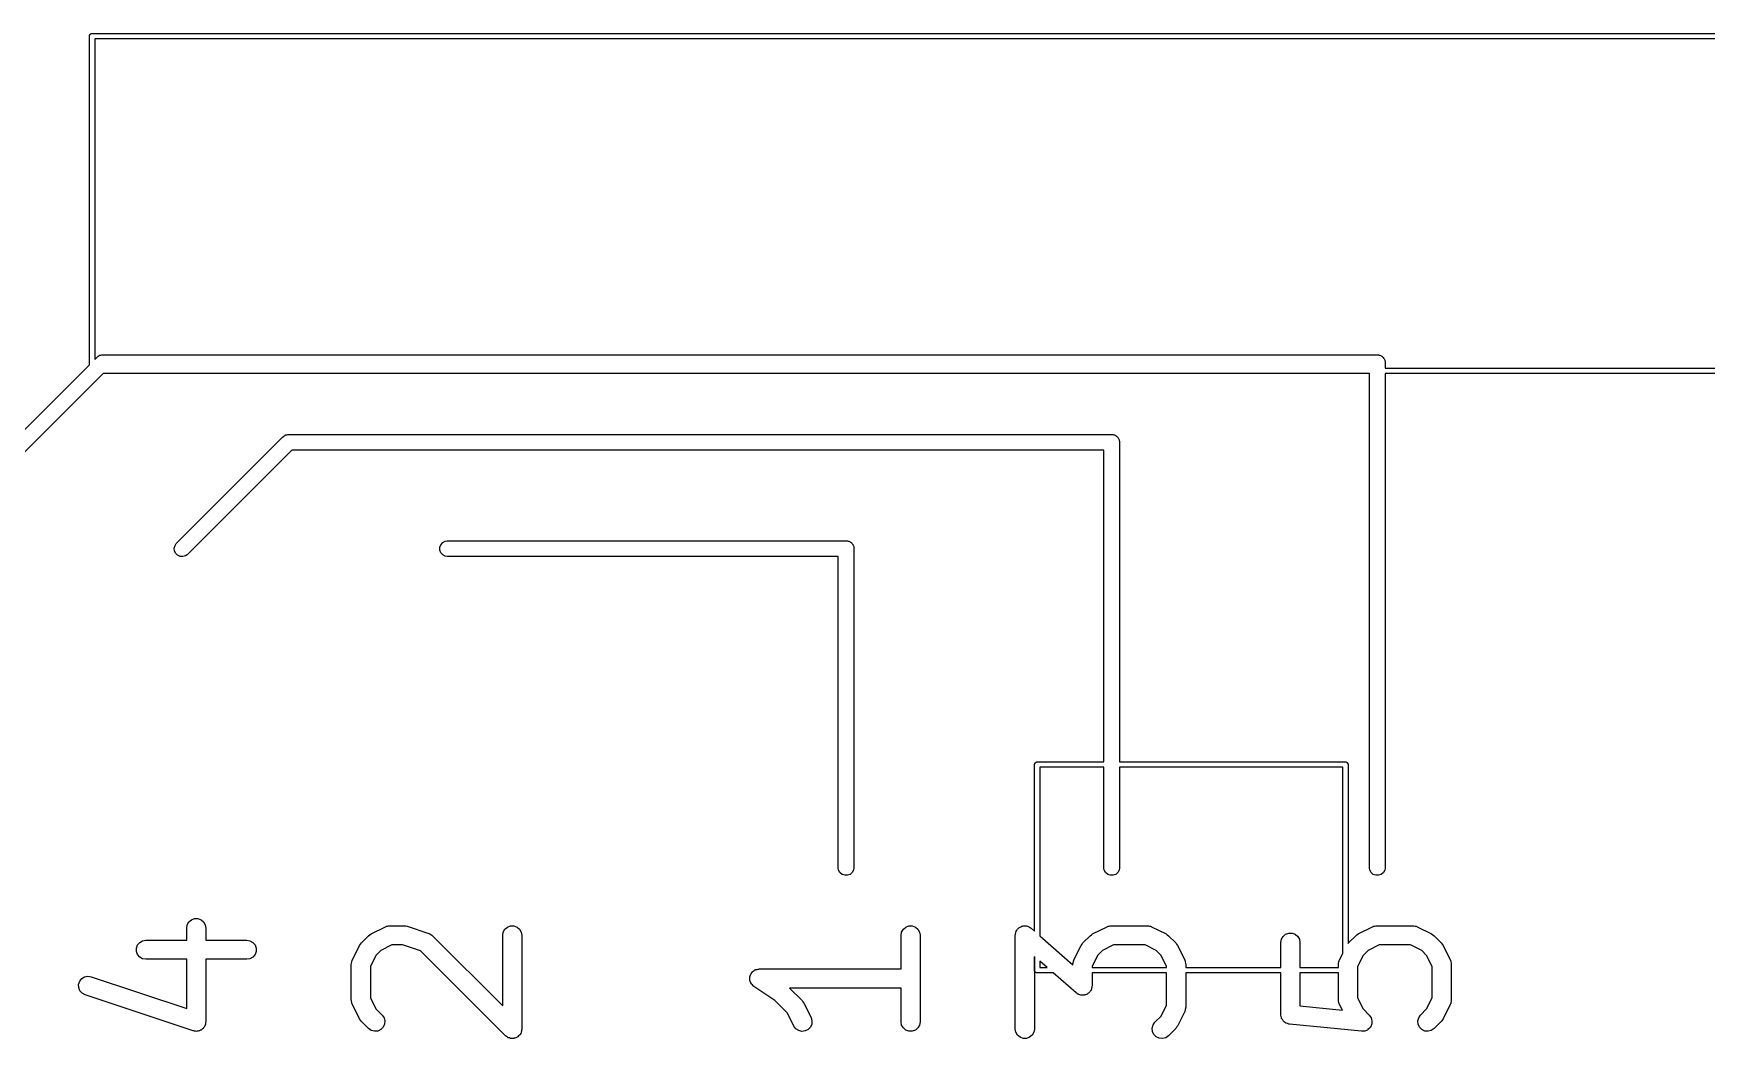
# Model space of a CAD drawing. Extents: x 98 to 199, y -139 to -72.
# Drawn here: x 114.59 to 130.59, y -88.85 to -79.24 of the extents above; entities that cross this region are included whole.
import ezdxf

# ---------------------------------------------------------------- set-up
doc = ezdxf.new("R2010")
doc.units = 0
doc.header["$MEASUREMENT"] = 0
doc.layers.add('BLACK', color=7, linetype='CONTINUOUS')

msp = doc.modelspace()

# ---------------------------------------------------------------- linework, layer by layer
at = {"layer": 'BLACK', "linetype": 'CONTINUOUS'}
for p, q in [((115.128, -79.2543), (115.129, -79.2521)), ((115.128, -79.2564), (115.128, -79.2543)), ((115.128, -79.2586), (115.128, -79.2564)), ((115.128, -82.4037), (115.128, -79.2586)), ((115.129, -79.2521), (115.13, -79.2502)), ((115.13, -79.2502), (115.131, -79.2481)), ((115.131, -79.2481), (115.132, -79.2464)), ((115.132, -79.2464), (115.133, -79.2445)), ((115.133, -79.2445), (115.135, -79.2431)), ((115.135, -79.2431), (115.136, -79.2414)), ((115.136, -79.2414), (115.138, -79.2402)), ((115.138, -79.2402), (115.14, -79.2388)), ((115.14, -79.2388), (115.142, -79.2381)), ((115.142, -79.2381), (115.144, -79.2369)), ((115.144, -79.2369), (115.146, -79.2366)), ((115.146, -79.2366), (115.148, -79.2358)), ((115.148, -79.2358), (115.151, -79.2358)), ((115.151, -79.2358), (115.151, -79.2358)), ((115.151, -79.2358), (140.755, -79.2358)), ((115.178, -79.2858), (115.178, -82.3537)), ((140.728, -79.2858), (115.178, -79.2858)), ((113.417, -84.1144), (115.128, -82.4037)), ((115.178, -82.3537), (115.197, -82.3341)), ((115.197, -82.3341), (115.204, -82.3265)), ((115.204, -82.3265), (115.212, -82.3215)), ((115.212, -82.3215), (115.221, -82.3158)), ((115.221, -82.3158), (115.224, -82.3149)), ((115.224, -82.3149), (115.227, -82.3132)), ((115.227, -82.3132), (115.236, -82.3115)), ((115.236, -82.3115), (115.246, -82.3089)), ((115.246, -82.3089), (115.256, -82.3098)), ((115.256, -82.3098), (127.451, -82.3098)), ((127.451, -82.3098), (127.451, -82.3098)), ((127.451, -82.3098), (127.458, -82.3098)), ((127.458, -82.3098), (127.464, -82.3121)), ((127.464, -82.3121), (127.471, -82.3132)), ((127.471, -82.3132), (127.477, -82.3166)), ((127.477, -82.3166), (127.483, -82.3188)), ((127.483, -82.3188), (127.488, -82.3231)), ((127.488, -82.3231), (127.494, -82.3265)), ((127.494, -82.3265), (127.498, -82.3316)), ((127.498, -82.3316), (127.503, -82.3358)), ((127.503, -82.3358), (127.506, -82.3416)), ((127.506, -82.3416), (127.511, -82.3467)), ((127.511, -82.3467), (127.513, -82.353)), ((127.513, -82.353), (127.516, -82.3588)), ((127.516, -82.3588), (127.517, -82.3653)), ((127.517, -82.3653), (127.52, -82.3716)), ((127.52, -82.3716), (127.52, -82.3782)), ((127.52, -82.3782), (127.52, -82.3782)), ((127.52, -82.3782), (127.52, -82.4358)), ((115.258, -82.4858), (113.523, -84.2205)), ((127.37, -82.4858), (115.258, -82.4858)), ((127.37, -87.2174), (127.37, -82.4858)), ((127.52, -82.4358), (140.728, -82.4358)), ((140.755, -82.4858), (127.52, -82.4858)), ((127.52, -82.4858), (127.52, -87.2174)), ((115.957, -84.1144), (116.975, -83.0961)), ((116.975, -83.0961), (116.982, -83.0885)), ((116.982, -83.0885), (116.99, -83.0835)), ((116.99, -83.0835), (116.999, -83.0778)), ((116.999, -83.0778), (117.002, -83.0769)), ((117.002, -83.0769), (117.005, -83.0752)), ((117.005, -83.0752), (117.014, -83.0735)), ((117.014, -83.0735), (117.024, -83.0709)), ((117.024, -83.0709), (117.034, -83.0718)), ((117.034, -83.0718), (124.911, -83.0718)), ((124.911, -83.0718), (124.911, -83.0718)), ((124.911, -83.0718), (124.918, -83.0718)), ((124.918, -83.0718), (124.924, -83.0741)), ((124.924, -83.0741), (124.931, -83.0752)), ((124.931, -83.0752), (124.937, -83.0786)), ((124.937, -83.0786), (124.943, -83.0808)), ((124.943, -83.0808), (124.948, -83.0851)), ((124.948, -83.0851), (124.954, -83.0885)), ((124.954, -83.0885), (124.958, -83.0936)), ((124.958, -83.0936), (124.963, -83.0978)), ((124.963, -83.0978), (124.966, -83.1036)), ((124.966, -83.1036), (124.971, -83.1087)), ((124.971, -83.1087), (124.973, -83.115)), ((124.973, -83.115), (124.976, -83.1208)), ((124.976, -83.1208), (124.977, -83.1273)), ((124.977, -83.1273), (124.98, -83.1336)), ((124.98, -83.1336), (124.98, -83.1402)), ((124.98, -83.1402), (124.98, -83.1402)), ((124.98, -83.1402), (124.98, -86.2024)), ((117.062, -83.2218), (116.063, -84.2205)), ((124.83, -83.2218), (117.062, -83.2218)), ((124.83, -86.2024), (124.83, -83.2218)), ((115.939, -84.1562), (115.946, -84.1306)), ((115.941, -84.1825), (115.939, -84.1562)), ((115.946, -84.1306), (115.957, -84.1144)), ((118.48, -84.1496), (118.489, -84.1247)), ((118.48, -84.176), (118.48, -84.1496)), ((118.489, -84.1247), (118.506, -84.1045)), ((118.506, -84.1045), (118.529, -84.0912)), ((118.529, -84.0912), (118.548, -84.0878)), ((118.548, -84.0878), (122.371, -84.0878)), ((122.371, -84.0878), (122.378, -84.0878)), ((122.371, -84.0878), (122.371, -84.0878)), ((122.378, -84.0878), (122.384, -84.0901)), ((122.384, -84.0901), (122.391, -84.0912)), ((122.391, -84.0912), (122.397, -84.0946)), ((122.397, -84.0946), (122.403, -84.0968)), ((122.403, -84.0968), (122.408, -84.1011)), ((122.408, -84.1011), (122.414, -84.1045)), ((122.414, -84.1045), (122.418, -84.1096)), ((122.418, -84.1096), (122.423, -84.1138)), ((122.423, -84.1138), (122.426, -84.1196)), ((122.426, -84.1196), (122.431, -84.1247)), ((122.431, -84.1247), (122.433, -84.131)), ((122.433, -84.131), (122.436, -84.1368)), ((122.436, -84.1368), (122.437, -84.1433)), ((122.437, -84.1433), (122.44, -84.1496)), ((122.44, -84.1496), (122.44, -84.1562)), ((122.44, -84.1562), (122.44, -84.1562)), ((122.44, -84.1562), (122.44, -87.2174)), ((115.952, -84.2065), (115.941, -84.1825)), ((115.971, -84.2252), (115.952, -84.2065)), ((115.995, -84.2364), (115.971, -84.2252)), ((116.021, -84.2387), (115.995, -84.2364)), ((116.047, -84.2318), (116.021, -84.2387)), ((116.063, -84.2205), (116.047, -84.2318)), ((118.489, -84.2009), (118.48, -84.176)), ((118.506, -84.2211), (118.489, -84.2009)), ((118.529, -84.2344), (118.506, -84.2211)), ((118.548, -84.2378), (118.529, -84.2344)), ((122.29, -84.2378), (118.548, -84.2378)), ((122.29, -87.2174), (122.29, -84.2378)), ((124.168, -86.2233), (124.169, -86.2212)), ((124.168, -86.2256), (124.168, -86.2233)), ((124.168, -87.8207), (124.168, -86.2256)), ((124.169, -86.219), (124.171, -86.217)), ((124.169, -86.2212), (124.169, -86.219)), ((124.171, -86.2149), (124.173, -86.2132)), ((124.171, -86.217), (124.171, -86.2149)), ((124.173, -86.2132), (124.174, -86.2112)), ((124.174, -86.2112), (124.176, -86.2098)), ((124.176, -86.2098), (124.177, -86.208)), ((124.177, -86.208), (124.179, -86.2069)), ((124.179, -86.2069), (124.181, -86.2055)), ((124.181, -86.2055), (124.183, -86.2047)), ((124.183, -86.2047), (124.185, -86.2036)), ((124.185, -86.2036), (124.187, -86.2032)), ((124.187, -86.2032), (124.189, -86.2024)), ((124.189, -86.2024), (124.191, -86.2024)), ((124.191, -86.2024), (124.191, -86.2024)), ((124.191, -86.2024), (124.83, -86.2024)), ((124.98, -86.2024), (127.142, -86.2024)), ((127.142, -86.2024), (127.142, -86.2024)), ((127.142, -86.2024), (127.144, -86.2024)), ((127.144, -86.2024), (127.146, -86.2032)), ((127.146, -86.2032), (127.149, -86.2036)), ((127.149, -86.2036), (127.15, -86.2047)), ((127.15, -86.2047), (127.153, -86.2055)), ((127.153, -86.2055), (127.154, -86.2069)), ((127.154, -86.2069), (127.156, -86.208)), ((127.156, -86.208), (127.158, -86.2098)), ((127.158, -86.2098), (127.159, -86.2112)), ((127.159, -86.2112), (127.161, -86.2132)), ((127.161, -86.2132), (127.162, -86.2149)), ((127.162, -86.2149), (127.163, -86.217)), ((127.163, -86.217), (127.164, -86.219)), ((127.164, -86.219), (127.164, -86.2212)), ((127.164, -86.2212), (127.165, -86.2233)), ((127.165, -86.2233), (127.165, -86.2256)), ((127.165, -86.2256), (127.165, -86.2256)), ((127.165, -86.2256), (127.165, -87.9391)), ((124.83, -86.2532), (124.219, -86.2532)), ((124.219, -86.2532), (124.219, -87.8651)), ((124.83, -87.2174), (124.83, -86.2532)), ((124.98, -86.2532), (124.98, -87.2174)), ((127.114, -86.2532), (124.98, -86.2532)), ((127.114, -88.0327), (127.114, -86.2532)), ((122.293, -87.2368), (122.29, -87.2174)), ((122.306, -87.2598), (122.293, -87.2368)), ((122.327, -87.2768), (122.306, -87.2598)), ((122.351, -87.2858), (122.327, -87.2768)), ((122.378, -87.2858), (122.351, -87.2858)), ((122.403, -87.2768), (122.378, -87.2858)), ((122.423, -87.2598), (122.403, -87.2768)), ((122.436, -87.2368), (122.423, -87.2598)), ((122.44, -87.2174), (122.436, -87.2368)), ((124.833, -87.2368), (124.83, -87.2174)), ((124.846, -87.2598), (124.833, -87.2368)), ((124.867, -87.2768), (124.846, -87.2598)), ((124.891, -87.2858), (124.867, -87.2768)), ((124.918, -87.2858), (124.891, -87.2858)), ((124.943, -87.2768), (124.918, -87.2858)), ((124.963, -87.2598), (124.943, -87.2768)), ((124.976, -87.2368), (124.963, -87.2598)), ((124.98, -87.2174), (124.976, -87.2368)), ((127.373, -87.2368), (127.37, -87.2174)), ((127.386, -87.2598), (127.373, -87.2368)), ((127.407, -87.2768), (127.386, -87.2598)), ((127.431, -87.2858), (127.407, -87.2768)), ((127.458, -87.2858), (127.431, -87.2858)), ((127.483, -87.2768), (127.458, -87.2858)), ((127.503, -87.2598), (127.483, -87.2768)), ((127.516, -87.2368), (127.503, -87.2598)), ((127.52, -87.2174), (127.516, -87.2368)), ((116.058, -87.7905), (116.063, -87.7592)), ((116.058, -87.9059), (116.058, -87.7905)), ((116.063, -87.7592), (116.079, -87.7317)), ((116.079, -87.7317), (116.103, -87.7113)), ((116.103, -87.7113), (116.133, -87.7004)), ((116.133, -87.7004), (116.165, -87.7004)), ((116.165, -87.7004), (116.195, -87.7113)), ((116.195, -87.7113), (116.219, -87.7317)), ((116.219, -87.7317), (116.235, -87.7592)), ((116.235, -87.7592), (116.24, -87.7905)), ((116.24, -87.7905), (116.24, -87.9059)), ((117.809, -87.8553), (117.821, -87.8466)), ((117.821, -87.8466), (117.959, -87.7777)), ((117.959, -87.7777), (117.964, -87.7762)), ((117.964, -87.7762), (117.968, -87.7735)), ((117.968, -87.7735), (117.979, -87.7717)), ((117.979, -87.7717), (117.989, -87.7686)), ((117.989, -87.7686), (117.994, -87.7689)), ((117.994, -87.7689), (118, -87.768)), ((118, -87.768), (118.137, -87.768)), ((118.137, -87.768), (118.152, -87.7705)), ((118.152, -87.7705), (118.166, -87.7727)), ((118.166, -87.7727), (118.373, -87.8416)), ((118.373, -87.8416), (118.378, -87.8441)), ((118.378, -87.8441), (118.383, -87.8455)), ((118.383, -87.8455), (118.392, -87.8517)), ((118.392, -87.8517), (118.401, -87.8568)), ((119.08, -87.8594), (119.086, -87.8282)), ((119.086, -87.8282), (119.102, -87.8007)), ((119.102, -87.8007), (119.126, -87.7803)), ((119.126, -87.7803), (119.156, -87.7694)), ((119.156, -87.7694), (119.187, -87.7694)), ((119.187, -87.7694), (119.217, -87.7803)), ((119.217, -87.7803), (119.242, -87.8007)), ((119.242, -87.8007), (119.257, -87.8282)), ((119.257, -87.8282), (119.263, -87.8594)), ((122.89, -87.8594), (122.896, -87.8282)), ((122.896, -87.8282), (122.912, -87.8007)), ((122.912, -87.8007), (122.936, -87.7803)), ((122.936, -87.7803), (122.966, -87.7694)), ((122.966, -87.7694), (122.997, -87.7694)), ((122.997, -87.7694), (123.027, -87.7803)), ((123.027, -87.7803), (123.052, -87.8007)), ((123.052, -87.8007), (123.067, -87.8282)), ((123.067, -87.8282), (123.073, -87.8594)), ((123.982, -87.8594), (123.984, -87.8506)), ((123.984, -87.8417), (123.987, -87.8351)), ((123.984, -87.8506), (123.984, -87.8417)), ((123.987, -87.8351), (123.988, -87.8282)), ((123.988, -87.8282), (123.992, -87.8204)), ((123.992, -87.8204), (123.996, -87.8121)), ((123.996, -87.8121), (124, -87.8068)), ((124, -87.8068), (124.004, -87.8007)), ((124.004, -87.8007), (124.011, -87.7949)), ((124.011, -87.7949), (124.016, -87.7882)), ((124.016, -87.7882), (124.023, -87.7848)), ((124.023, -87.7848), (124.028, -87.7803)), ((124.028, -87.7803), (124.036, -87.7772)), ((124.036, -87.7772), (124.044, -87.7729)), ((124.044, -87.7729), (124.051, -87.7718)), ((124.051, -87.7718), (124.058, -87.7694)), ((124.058, -87.7694), (124.067, -87.7694)), ((124.067, -87.7694), (124.076, -87.768)), ((124.076, -87.768), (124.083, -87.7694)), ((124.083, -87.7694), (124.09, -87.7694)), ((124.09, -87.7694), (124.098, -87.7725)), ((124.098, -87.7725), (124.107, -87.7742)), ((124.107, -87.7742), (124.113, -87.7778)), ((124.113, -87.7778), (124.119, -87.7803)), ((124.119, -87.7803), (124.126, -87.786)), ((124.126, -87.786), (124.134, -87.7906)), ((124.134, -87.7906), (124.168, -87.8207)), ((124.711, -87.8553), (124.722, -87.8466)), ((124.722, -87.8466), (124.86, -87.7777)), ((124.86, -87.7777), (124.865, -87.7762)), ((124.865, -87.7762), (124.87, -87.7735)), ((124.87, -87.7735), (124.88, -87.7717)), ((124.88, -87.7717), (124.891, -87.7686)), ((124.891, -87.7686), (124.896, -87.7689)), ((124.896, -87.7689), (124.901, -87.768)), ((124.901, -87.768), (125.246, -87.768)), ((125.246, -87.768), (125.251, -87.7689)), ((125.251, -87.7689), (125.256, -87.7686)), ((125.256, -87.7686), (125.267, -87.7717)), ((125.267, -87.7717), (125.277, -87.7735)), ((125.277, -87.7735), (125.282, -87.7762)), ((125.282, -87.7762), (125.287, -87.7777)), ((125.287, -87.7777), (125.425, -87.8466)), ((125.425, -87.8466), (125.436, -87.8553)), ((126.544, -87.8696), (126.568, -87.8492)), ((126.568, -87.8492), (126.598, -87.8383)), ((126.598, -87.8383), (126.63, -87.8383)), ((126.63, -87.8383), (126.659, -87.8492)), ((126.659, -87.8492), (126.684, -87.8696)), ((127.251, -87.8553), (127.262, -87.8466)), ((127.262, -87.8466), (127.4, -87.7777)), ((127.4, -87.7777), (127.405, -87.7762)), ((127.405, -87.7762), (127.41, -87.7735)), ((127.41, -87.7735), (127.42, -87.7717)), ((127.42, -87.7717), (127.431, -87.7686)), ((127.431, -87.7686), (127.436, -87.7689)), ((127.436, -87.7689), (127.441, -87.768)), ((127.441, -87.768), (127.786, -87.768)), ((127.786, -87.768), (127.791, -87.7689)), ((127.791, -87.7689), (127.796, -87.7686)), ((127.796, -87.7686), (127.807, -87.7717)), ((127.807, -87.7717), (127.817, -87.7735)), ((127.817, -87.7735), (127.822, -87.7762)), ((127.822, -87.7762), (127.827, -87.7777)), ((127.827, -87.7777), (127.965, -87.8466)), ((127.965, -87.8466), (127.976, -87.8553)), ((115.576, -87.9815), (115.587, -87.9516)), ((115.576, -88.0132), (115.576, -87.9815)), ((115.587, -87.9516), (115.608, -87.9273)), ((115.608, -87.9273), (115.635, -87.9114)), ((115.635, -87.9114), (115.666, -87.9059)), ((115.666, -87.9059), (116.058, -87.9059)), ((116.24, -87.9059), (116.632, -87.9059)), ((116.632, -87.9059), (116.663, -87.9114)), ((116.663, -87.9114), (116.69, -87.9273)), ((116.69, -87.9273), (116.711, -87.9516)), ((116.711, -87.9516), (116.722, -87.9815)), ((116.722, -87.9815), (116.722, -88.0132)), ((117.642, -88.0943), (117.711, -87.9564)), ((117.711, -87.9564), (117.72, -87.9447)), ((117.72, -87.9447), (117.728, -87.9327)), ((117.728, -87.9327), (117.797, -87.8637)), ((117.797, -87.8637), (117.809, -87.8553)), ((117.916, -88.0035), (117.868, -88.0515)), ((118.021, -87.9509), (117.916, -88.0035)), ((118.123, -87.9509), (118.021, -87.9509)), ((118.295, -88.0083), (118.123, -87.9509)), ((119.107, -88.8204), (118.295, -88.0083)), ((118.401, -87.8568), (118.405, -87.8607)), ((118.405, -87.8607), (118.409, -87.8637)), ((118.409, -87.8637), (119.08, -88.5349)), ((119.08, -88.5349), (119.08, -87.8594)), ((119.263, -87.8594), (119.263, -88.7557)), ((122.89, -88.1817), (122.89, -87.8594)), ((123.073, -87.8594), (123.073, -88.6868)), ((123.982, -88.7557), (123.982, -87.8594)), ((124.219, -87.8651), (124.534, -88.1405)), ((124.544, -88.0943), (124.612, -87.9564)), ((124.612, -87.9564), (124.621, -87.9447)), ((124.621, -87.9447), (124.63, -87.9327)), ((124.63, -87.9327), (124.699, -87.8637)), ((124.699, -87.8637), (124.711, -87.8553)), ((124.817, -88.0035), (124.769, -88.0515)), ((124.923, -87.9509), (124.817, -88.0035)), ((125.224, -87.9509), (124.923, -87.9509)), ((125.33, -88.0035), (125.224, -87.9509)), ((125.377, -88.0515), (125.33, -88.0035)), ((125.436, -87.8553), (125.448, -87.8637)), ((125.448, -87.8637), (125.517, -87.9327)), ((125.517, -87.9327), (125.526, -87.9447)), ((125.526, -87.9447), (125.534, -87.9564)), ((125.534, -87.9564), (125.603, -88.0943)), ((126.522, -87.9284), (126.528, -87.8971)), ((126.522, -88.1684), (126.522, -87.9284)), ((126.528, -87.8971), (126.544, -87.8696)), ((126.684, -87.8696), (126.7, -87.8971)), ((126.7, -87.8971), (126.705, -87.9284)), ((126.705, -87.9284), (126.705, -88.1684)), ((127.165, -87.9391), (127.17, -87.9327)), ((127.17, -87.9327), (127.239, -87.8637)), ((127.239, -87.8637), (127.251, -87.8553)), ((127.357, -88.0035), (127.309, -88.0515)), ((127.463, -87.9509), (127.357, -88.0035)), ((127.764, -87.9509), (127.463, -87.9509)), ((127.87, -88.0035), (127.764, -87.9509)), ((127.917, -88.0515), (127.87, -88.0035)), ((127.976, -87.8553), (127.988, -87.8637)), ((127.988, -87.8637), (128.057, -87.9327)), ((128.057, -87.9327), (128.066, -87.9447)), ((128.066, -87.9447), (128.074, -87.9564)), ((128.074, -87.9564), (128.143, -88.0943)), ((115.587, -88.043), (115.576, -88.0132)), ((115.608, -88.0674), (115.587, -88.043)), ((115.635, -88.0833), (115.608, -88.0674)), ((115.666, -88.0888), (115.635, -88.0833)), ((116.058, -88.0888), (115.666, -88.0888)), ((116.058, -88.5599), (116.058, -88.0888)), ((116.632, -88.0888), (116.24, -88.0888)), ((116.24, -88.0888), (116.24, -88.6868)), ((116.663, -88.0833), (116.632, -88.0888)), ((116.69, -88.0674), (116.663, -88.0833)), ((116.711, -88.043), (116.69, -88.0674)), ((116.722, -88.0132), (116.711, -88.043)), ((117.632, -88.1352), (117.633, -88.13)), ((117.632, -88.4799), (117.632, -88.1352)), ((117.633, -88.1248), (117.636, -88.1145)), ((117.633, -88.13), (117.633, -88.1248)), ((117.636, -88.1145), (117.638, -88.1039)), ((117.638, -88.1039), (117.64, -88.0994)), ((117.64, -88.0994), (117.642, -88.0943)), ((117.868, -88.0515), (117.815, -88.1568)), ((117.815, -88.1568), (117.815, -88.4583)), ((124.168, -88.0637), (124.165, -88.061)), ((124.165, -88.061), (124.165, -88.7557)), ((124.168, -88.196), (124.168, -88.0637)), ((124.288, -88.1684), (124.219, -88.1081)), ((124.219, -88.1081), (124.219, -88.1684)), ((124.219, -88.1684), (124.288, -88.1684)), ((124.534, -88.1248), (124.538, -88.1145)), ((124.535, -88.13), (124.534, -88.1248)), ((124.534, -88.1352), (124.535, -88.13)), ((124.534, -88.1405), (124.534, -88.1352)), ((124.538, -88.1145), (124.539, -88.1039)), ((124.539, -88.1039), (124.542, -88.0994)), ((124.542, -88.0994), (124.544, -88.0943)), ((124.769, -88.0515), (124.717, -88.1568)), ((124.717, -88.1568), (124.717, -88.1684)), ((124.717, -88.1684), (125.43, -88.1684)), ((125.43, -88.1568), (125.377, -88.0515)), ((125.43, -88.1684), (125.43, -88.1568)), ((125.603, -88.0943), (125.605, -88.0994)), ((125.605, -88.0994), (125.607, -88.1039)), ((125.607, -88.1039), (125.609, -88.1145)), ((125.609, -88.1145), (125.612, -88.1248)), ((125.612, -88.1248), (125.612, -88.13)), ((125.612, -88.13), (125.613, -88.1352)), ((125.613, -88.1352), (125.613, -88.1684)), ((125.613, -88.1684), (126.522, -88.1684)), ((126.705, -88.1684), (127.074, -88.1684)), ((127.074, -88.1248), (127.078, -88.1145)), ((127.075, -88.13), (127.074, -88.1248)), ((127.074, -88.1352), (127.075, -88.13)), ((127.074, -88.1684), (127.074, -88.1352)), ((127.078, -88.1145), (127.079, -88.1039)), ((127.079, -88.1039), (127.082, -88.0994)), ((127.082, -88.0994), (127.084, -88.0943)), ((127.084, -88.0943), (127.114, -88.0327)), ((127.309, -88.0515), (127.257, -88.1568)), ((127.257, -88.1568), (127.257, -88.4583)), ((127.97, -88.1568), (127.917, -88.0515)), ((127.97, -88.4583), (127.97, -88.1568)), ((128.143, -88.0943), (128.145, -88.0994)), ((128.145, -88.0994), (128.147, -88.1039)), ((128.147, -88.1039), (128.149, -88.1145)), ((128.149, -88.1145), (128.152, -88.1248)), ((128.152, -88.1248), (128.152, -88.13)), ((128.152, -88.13), (128.153, -88.1352)), ((128.153, -88.1352), (128.153, -88.4799)), ((115.024, -88.3286), (115.034, -88.2985)), ((115.025, -88.3604), (115.024, -88.3286)), ((115.034, -88.2985), (115.054, -88.2736)), ((115.054, -88.2736), (115.081, -88.257)), ((115.081, -88.257), (115.112, -88.2506)), ((115.112, -88.2506), (115.144, -88.2553)), ((115.144, -88.2553), (116.058, -88.5599)), ((121.443, -88.2672), (121.444, -88.2623)), ((121.444, -88.2781), (121.443, -88.2672)), ((121.444, -88.2572), (121.447, -88.247)), ((121.444, -88.2623), (121.444, -88.2572)), ((121.444, -88.289), (121.444, -88.2781)), ((121.445, -88.2937), (121.444, -88.289)), ((121.446, -88.2988), (121.445, -88.2937)), ((121.451, -88.3086), (121.446, -88.2988)), ((121.447, -88.247), (121.45, -88.2364)), ((121.45, -88.2364), (121.453, -88.2321)), ((121.455, -88.3188), (121.451, -88.3086)), ((121.453, -88.2321), (121.455, -88.2274)), ((121.455, -88.2274), (121.462, -88.219)), ((121.458, -88.3227), (121.455, -88.3188)), ((121.46, -88.3272), (121.458, -88.3227)), ((121.468, -88.3348), (121.46, -88.3272)), ((121.462, -88.219), (121.468, -88.2099)), ((121.468, -88.2099), (121.472, -88.2069)), ((121.472, -88.2069), (121.475, -88.2031)), ((121.475, -88.2031), (121.484, -88.1976)), ((121.484, -88.1976), (121.493, -88.1911)), ((121.493, -88.1911), (121.498, -88.1897)), ((121.498, -88.1897), (121.502, -88.1872)), ((121.502, -88.1872), (121.513, -88.1853)), ((121.513, -88.1853), (121.524, -88.1822)), ((121.524, -88.1822), (121.529, -88.1825)), ((121.529, -88.1825), (121.534, -88.1817)), ((121.534, -88.1817), (122.89, -88.1817)), ((124.168, -88.1983), (124.168, -88.196)), ((124.168, -88.196), (124.168, -88.196)), ((124.169, -88.2004), (124.168, -88.1983)), ((124.169, -88.2026), (124.169, -88.2004)), ((124.171, -88.2046), (124.169, -88.2026)), ((124.171, -88.2067), (124.171, -88.2046)), ((124.173, -88.2084), (124.171, -88.2067)), ((124.174, -88.2104), (124.173, -88.2084)), ((124.176, -88.2118), (124.174, -88.2104)), ((124.177, -88.2136), (124.176, -88.2118)), ((124.179, -88.2147), (124.177, -88.2136)), ((124.181, -88.2161), (124.179, -88.2147)), ((124.183, -88.2169), (124.181, -88.2161)), ((124.185, -88.218), (124.183, -88.2169)), ((124.187, -88.2184), (124.185, -88.218)), ((124.189, -88.2192), (124.187, -88.2184)), ((124.191, -88.2192), (124.189, -88.2192)), ((124.346, -88.2192), (124.191, -88.2192)), ((124.191, -88.2192), (124.191, -88.2192)), ((124.565, -88.4109), (124.346, -88.2192)), ((125.43, -88.2192), (124.717, -88.2192)), ((124.717, -88.2192), (124.717, -88.342)), ((125.43, -88.5273), (125.43, -88.2192)), ((126.522, -88.2192), (125.613, -88.2192)), ((125.613, -88.2192), (125.613, -88.5489)), ((126.522, -88.6178), (126.522, -88.2192)), ((126.705, -88.2192), (126.705, -88.5351)), ((127.074, -88.2192), (126.705, -88.2192)), ((127.074, -88.4799), (127.074, -88.2192)), ((115.037, -88.3899), (115.025, -88.3604)), ((115.058, -88.4137), (115.037, -88.3899)), ((115.086, -88.4288), (115.058, -88.4137)), ((116.12, -88.7735), (115.086, -88.4288)), ((117.633, -88.4851), (117.632, -88.4799)), ((117.633, -88.4904), (117.633, -88.4851)), ((117.636, -88.5007), (117.633, -88.4904)), ((117.815, -88.4583), (117.868, -88.5636)), ((121.475, -88.3431), (121.468, -88.3348)), ((121.479, -88.3457), (121.475, -88.3431)), ((121.483, -88.3492), (121.479, -88.3457)), ((121.682, -88.482), (121.483, -88.3492)), ((121.803, -88.603), (121.682, -88.482)), ((122.89, -88.3645), (121.823, -88.3645)), ((121.823, -88.3645), (121.943, -88.4842)), ((121.943, -88.4842), (121.952, -88.4962)), ((122.89, -88.6868), (122.89, -88.3645)), ((124.573, -88.4155), (124.565, -88.4109)), ((124.58, -88.4212), (124.573, -88.4155)), ((124.586, -88.4236), (124.58, -88.4212)), ((124.592, -88.4273), (124.586, -88.4236)), ((124.601, -88.429), (124.592, -88.4273)), ((124.609, -88.4321), (124.601, -88.429)), ((124.616, -88.4321), (124.609, -88.4321)), ((124.623, -88.4335), (124.616, -88.4321)), ((124.632, -88.4321), (124.623, -88.4335)), ((124.641, -88.4321), (124.632, -88.4321)), ((124.648, -88.4297), (124.641, -88.4321)), ((124.655, -88.4286), (124.648, -88.4297)), ((124.663, -88.4243), (124.655, -88.4286)), ((124.671, -88.4212), (124.663, -88.4243)), ((124.676, -88.4167), (124.671, -88.4212)), ((124.683, -88.4133), (124.676, -88.4167)), ((124.689, -88.4066), (124.683, -88.4133)), ((124.695, -88.4008), (124.689, -88.4066)), ((124.699, -88.3947), (124.695, -88.4008)), ((124.704, -88.3894), (124.699, -88.3947)), ((124.707, -88.3811), (124.704, -88.3894)), ((124.711, -88.3733), (124.707, -88.3811)), ((124.712, -88.3664), (124.711, -88.3733)), ((124.715, -88.3598), (124.712, -88.3664)), ((124.717, -88.342), (124.715, -88.3508)), ((124.715, -88.3508), (124.715, -88.3598)), ((127.075, -88.4851), (127.074, -88.4799)), ((127.074, -88.4904), (127.075, -88.4851)), ((127.078, -88.5007), (127.074, -88.4904)), ((127.257, -88.4583), (127.309, -88.5636)), ((127.917, -88.5636), (127.97, -88.4583)), ((128.152, -88.4904), (128.149, -88.5007)), ((128.153, -88.4799), (128.152, -88.4851)), ((128.152, -88.4851), (128.152, -88.4904)), ((117.638, -88.5112), (117.636, -88.5007)), ((117.64, -88.5158), (117.638, -88.5112)), ((117.642, -88.5208), (117.64, -88.5158)), ((117.711, -88.6587), (117.642, -88.5208)), ((117.868, -88.5636), (117.926, -88.6221)), ((117.926, -88.6221), (117.945, -88.6481)), ((117.945, -88.6481), (117.953, -88.6788)), ((121.866, -88.7276), (121.803, -88.603)), ((121.952, -88.4962), (121.96, -88.508)), ((121.96, -88.508), (122.029, -88.6459)), ((122.029, -88.6459), (122.038, -88.6763)), ((125.319, -88.691), (125.377, -88.6326)), ((125.377, -88.6326), (125.43, -88.5273)), ((125.603, -88.5898), (125.534, -88.7276)), ((125.605, -88.5847), (125.603, -88.5898)), ((125.607, -88.5801), (125.605, -88.5847)), ((125.609, -88.5696), (125.607, -88.5801)), ((125.612, -88.5593), (125.609, -88.5696)), ((125.613, -88.5489), (125.612, -88.5541)), ((125.612, -88.5541), (125.612, -88.5593)), ((126.523, -88.6212), (126.522, -88.6178)), ((126.523, -88.6247), (126.523, -88.6212)), ((126.526, -88.6368), (126.523, -88.6247)), ((126.528, -88.6491), (126.526, -88.6368)), ((126.53, -88.6521), (126.528, -88.6491)), ((126.53, -88.6554), (126.53, -88.6521)), ((126.705, -88.5351), (127.111, -88.5756)), ((127.079, -88.5112), (127.078, -88.5007)), ((127.082, -88.5158), (127.079, -88.5112)), ((127.084, -88.5208), (127.082, -88.5158)), ((127.111, -88.5756), (127.084, -88.5208)), ((127.309, -88.5636), (127.368, -88.6221)), ((127.368, -88.6221), (127.368, -88.6226)), ((127.368, -88.6226), (127.369, -88.6229)), ((127.369, -88.6229), (127.377, -88.6356)), ((127.377, -88.6356), (127.386, -88.6481)), ((127.386, -88.6481), (127.386, -88.6487)), ((127.386, -88.6487), (127.387, -88.6491)), ((127.387, -88.6491), (127.39, -88.664)), ((127.833, -88.6788), (127.841, -88.6481)), ((127.841, -88.6481), (127.859, -88.6221)), ((127.859, -88.6221), (127.917, -88.5636)), ((128.143, -88.5208), (128.074, -88.6587)), ((128.145, -88.5158), (128.143, -88.5208)), ((128.147, -88.5112), (128.145, -88.5158)), ((128.149, -88.5007), (128.147, -88.5112)), ((116.127, -88.7745), (116.12, -88.7735)), ((116.133, -88.7768), (116.127, -88.7745)), ((116.142, -88.7768), (116.133, -88.7768)), ((116.151, -88.7782), (116.142, -88.7768)), ((116.158, -88.7768), (116.151, -88.7782)), ((116.165, -88.7768), (116.158, -88.7768)), ((116.174, -88.7736), (116.165, -88.7768)), ((116.183, -88.7718), (116.174, -88.7736)), ((116.188, -88.7683), (116.183, -88.7718)), ((116.195, -88.7659), (116.188, -88.7683)), ((116.202, -88.76), (116.195, -88.7659)), ((116.21, -88.7552), (116.202, -88.76)), ((116.214, -88.7499), (116.21, -88.7552)), ((116.219, -88.7455), (116.214, -88.7499)), ((116.224, -88.7375), (116.219, -88.7455)), ((116.229, -88.7303), (116.224, -88.7375)), ((116.232, -88.7239), (116.229, -88.7303)), ((116.235, -88.718), (116.232, -88.7239)), ((116.236, -88.7089), (116.235, -88.718)), ((116.239, -88.7002), (116.236, -88.7089)), ((116.24, -88.6868), (116.239, -88.6934)), ((116.239, -88.6934), (116.239, -88.7002)), ((117.72, -88.6705), (117.711, -88.6587)), ((117.728, -88.6825), (117.72, -88.6705)), ((117.797, -88.7514), (117.728, -88.6825)), ((117.823, -88.7696), (117.797, -88.7514)), ((117.854, -88.7778), (117.823, -88.7696)), ((117.885, -88.7751), (117.854, -88.7778)), ((117.914, -88.7617), (117.885, -88.7751)), ((117.937, -88.7392), (117.914, -88.7617)), ((117.95, -88.7104), (117.937, -88.7392)), ((117.953, -88.6788), (117.95, -88.7104)), ((119.244, -88.811), (119.242, -88.8145)), ((119.246, -88.8081), (119.244, -88.811)), ((119.252, -88.7973), (119.246, -88.8081)), ((119.257, -88.787), (119.252, -88.7973)), ((119.258, -88.783), (119.257, -88.787)), ((119.26, -88.7794), (119.258, -88.783)), ((119.261, -88.7675), (119.26, -88.7794)), ((119.263, -88.7557), (119.261, -88.7675)), ((121.885, -88.7532), (121.866, -88.7276)), ((121.911, -88.7707), (121.885, -88.7532)), ((121.942, -88.778), (121.911, -88.7707)), ((121.973, -88.7744), (121.942, -88.778)), ((122.002, -88.7602), (121.973, -88.7744)), ((122.024, -88.7371), (122.002, -88.7602)), ((122.036, -88.708), (122.024, -88.7371)), ((122.038, -88.6763), (122.036, -88.708)), ((122.896, -88.718), (122.89, -88.6868)), ((122.912, -88.7455), (122.896, -88.718)), ((122.936, -88.7659), (122.912, -88.7455)), ((122.966, -88.7768), (122.936, -88.7659)), ((122.997, -88.7768), (122.966, -88.7768)), ((123.027, -88.7659), (122.997, -88.7768)), ((123.052, -88.7455), (123.027, -88.7659)), ((123.067, -88.718), (123.052, -88.7455)), ((123.073, -88.6868), (123.067, -88.718)), ((123.988, -88.787), (123.982, -88.7557)), ((124.004, -88.8145), (123.988, -88.787)), ((124.16, -88.787), (124.144, -88.8145)), ((124.165, -88.7557), (124.16, -88.787)), ((125.293, -88.7477), (125.301, -88.7171)), ((125.295, -88.7794), (125.293, -88.7477)), ((125.309, -88.8081), (125.295, -88.7794)), ((125.301, -88.7171), (125.319, -88.691)), ((125.331, -88.8306), (125.309, -88.8081)), ((125.517, -88.7514), (125.448, -88.8204)), ((125.526, -88.7394), (125.517, -88.7514)), ((125.534, -88.7276), (125.526, -88.7394)), ((126.537, -88.6658), (126.53, -88.6554)), ((126.544, -88.6766), (126.537, -88.6658)), ((126.546, -88.6788), (126.544, -88.6766)), ((126.548, -88.6817), (126.546, -88.6788)), ((126.558, -88.689), (126.548, -88.6817)), ((126.568, -88.697), (126.558, -88.689)), ((126.571, -88.6982), (126.568, -88.697)), ((126.574, -88.7002), (126.571, -88.6982)), ((126.586, -88.7036), (126.574, -88.7002)), ((126.598, -88.7079), (126.586, -88.7036)), ((126.601, -88.7079), (126.598, -88.7079)), ((126.605, -88.7088), (126.601, -88.7079)), ((127.294, -88.7777), (126.605, -88.7088)), ((127.295, -88.7777), (127.294, -88.7777)), ((127.311, -88.7765), (127.295, -88.7778)), ((127.295, -88.7778), (127.295, -88.7777)), ((127.326, -88.7754), (127.311, -88.7765)), ((127.327, -88.7751), (127.326, -88.7751)), ((127.326, -88.7751), (127.326, -88.7754)), ((127.341, -88.7686), (127.327, -88.7751)), ((127.355, -88.7623), (127.341, -88.7686)), ((127.356, -88.7617), (127.355, -88.7619)), ((127.355, -88.7619), (127.355, -88.7623)), ((127.366, -88.7508), (127.356, -88.7617)), ((127.377, -88.7401), (127.366, -88.7508)), ((127.378, -88.7396), (127.377, -88.7401)), ((127.385, -88.7254), (127.378, -88.7392)), ((127.378, -88.7392), (127.378, -88.7396)), ((127.391, -88.7115), (127.385, -88.7254)), ((127.39, -88.664), (127.394, -88.6788)), ((127.392, -88.7104), (127.391, -88.7109)), ((127.391, -88.7109), (127.391, -88.7115)), ((127.393, -88.6952), (127.392, -88.7104)), ((127.394, -88.6799), (127.393, -88.6952)), ((127.394, -88.6788), (127.394, -88.6794)), ((127.394, -88.6794), (127.394, -88.6799)), ((127.835, -88.7104), (127.833, -88.6788)), ((127.849, -88.7392), (127.835, -88.7104)), ((127.871, -88.7617), (127.849, -88.7392)), ((127.9, -88.7751), (127.871, -88.7617)), ((127.932, -88.7778), (127.9, -88.7751)), ((127.962, -88.7696), (127.932, -88.7778)), ((127.988, -88.7514), (127.962, -88.7696)), ((128.057, -88.6825), (127.988, -88.7514)), ((128.066, -88.6705), (128.057, -88.6825)), ((128.074, -88.6587), (128.066, -88.6705)), ((119.117, -88.8272), (119.107, -88.8204)), ((119.126, -88.8349), (119.117, -88.8272)), ((119.13, -88.8363), (119.126, -88.8349)), ((119.133, -88.8386), (119.13, -88.8363)), ((119.144, -88.8417), (119.133, -88.8386)), ((119.156, -88.8458), (119.144, -88.8417)), ((119.16, -88.8458), (119.156, -88.8458)), ((119.164, -88.8468), (119.16, -88.8458)), ((119.175, -88.8458), (119.164, -88.8468)), ((119.187, -88.8458), (119.175, -88.8458)), ((119.191, -88.8444), (119.187, -88.8458)), ((119.195, -88.844), (119.191, -88.8444)), ((119.206, -88.839), (119.195, -88.844)), ((119.217, -88.8349), (119.206, -88.839)), ((119.22, -88.8323), (119.217, -88.8349)), ((119.224, -88.8306), (119.22, -88.8323)), ((119.232, -88.8222), (119.224, -88.8306)), ((119.242, -88.8145), (119.232, -88.8222)), ((124.028, -88.8349), (124.004, -88.8145)), ((124.058, -88.8458), (124.028, -88.8349)), ((124.09, -88.8458), (124.058, -88.8458)), ((124.119, -88.8349), (124.09, -88.8458)), ((124.144, -88.8145), (124.119, -88.8349)), ((125.36, -88.844), (125.331, -88.8306)), ((125.392, -88.8468), (125.36, -88.844)), ((125.422, -88.8386), (125.392, -88.8468)), ((125.448, -88.8204), (125.422, -88.8386))]:
    msp.add_line(p, q, dxfattribs=at)

doc.saveas('drawing.dxf')
